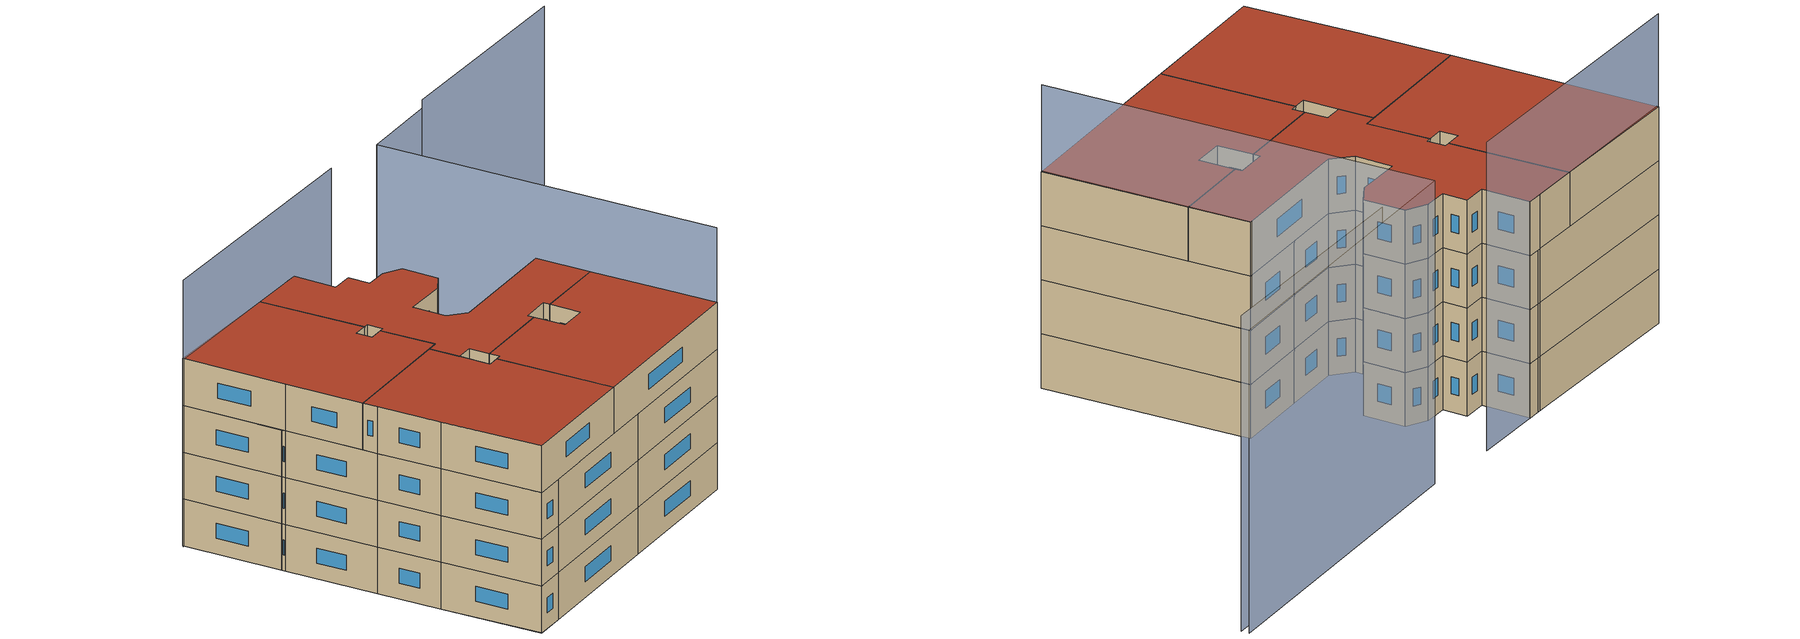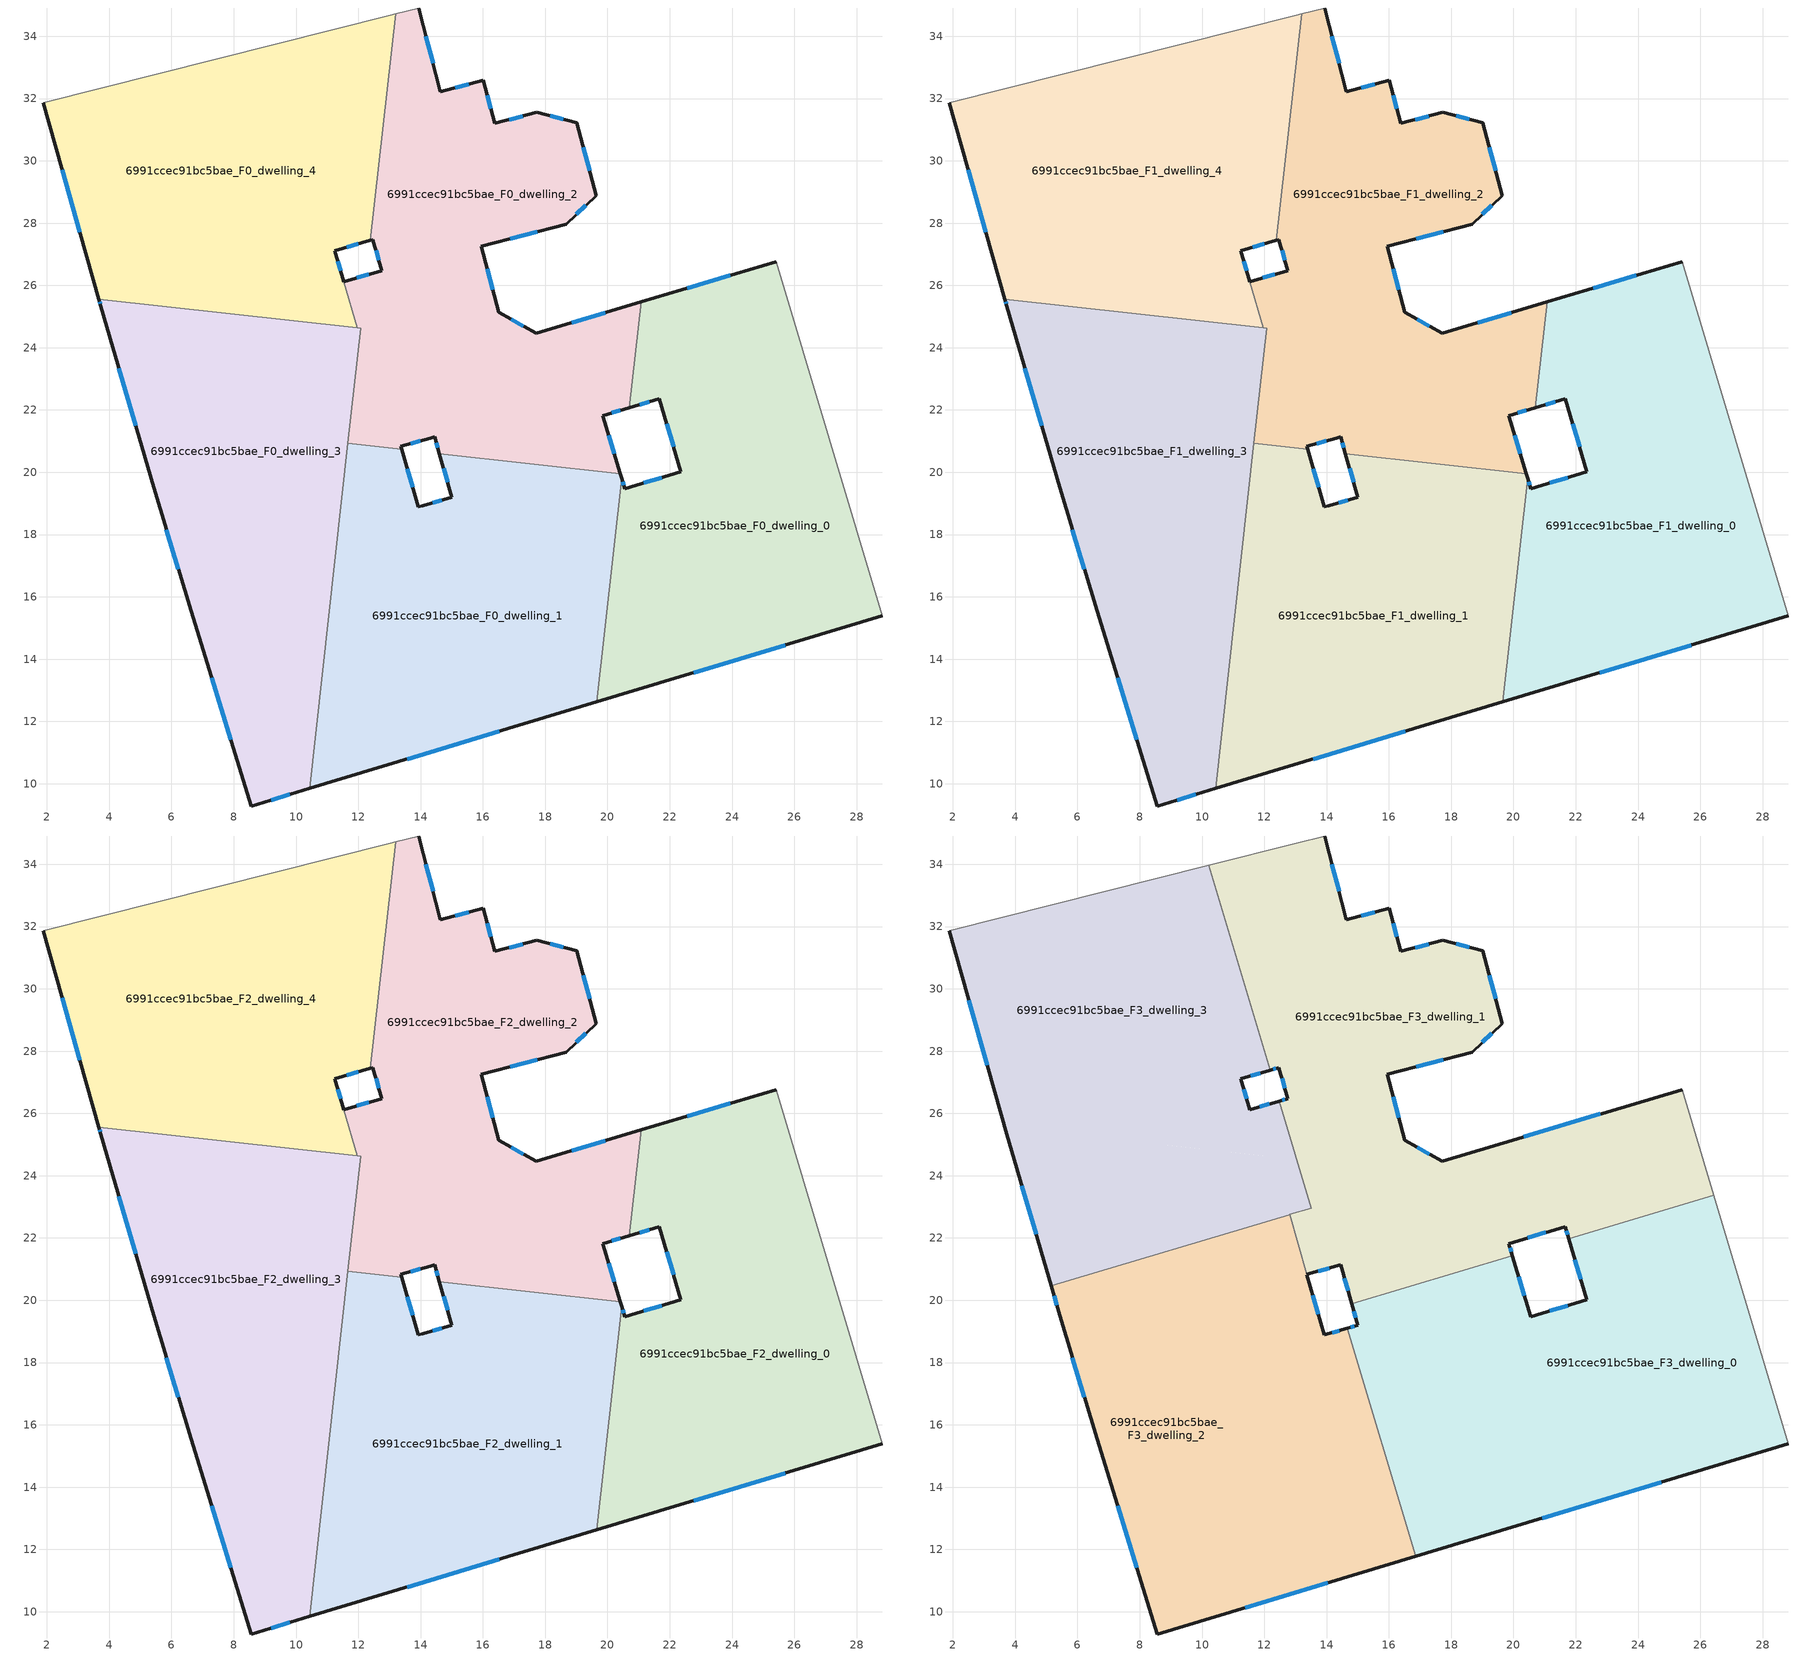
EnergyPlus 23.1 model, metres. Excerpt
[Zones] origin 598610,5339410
6991ccec91bc5bae_F0_dwelling_0
 floor ground (EU_floor_Construction): 25.41,26.77 28.82,15.39 19.66,12.63 20.45,19.8 20.55,19.47 22.36,20.01 21.66,22.36 20.7,22.08 21.08,25.47 z0
 wall outside (EU_wall_Construction): 20.7,22.08 21.66,22.36 22.36,20.01 20.55,19.47 20.45,19.8 / 25.41,26.77 21.08,25.47 / 19.66,12.63 28.82,15.39 z0:3
 wall adiabatic (EU_wall_Construction): 28.82,15.39 25.41,26.77 z0:3
 wall to 6991ccec91bc5bae_F0_dwelling_1 (EU_wall_Construction): 20.45,19.8 19.66,12.63 z0:3
 wall to 6991ccec91bc5bae_F0_dwelling_2 (EU_wall_Construction): 21.08,25.47 20.7,22.08 z0:3
 window (EU_Window_Construction): 20.52,19.58 20.49,19.69 / 21.74,19.83 21.17,19.66 / 21.9,21.56 22.12,20.81 / 21.03,22.17 21.33,22.26 / 23.94,26.33 22.55,25.91 / 22.77,13.57 25.7,14.45 z1.02:1.98
6991ccec91bc5bae_F0_dwelling_1
 floor ground (EU_floor_Construction): 20.4,19.96 20.45,19.8 19.65,12.63 10.44,9.85 11.67,20.93 13.39,20.74 13.92,18.89 14.07,18.93 15.01,19.2 14.6,20.6 z0
 wall outside (EU_wall_Construction): 10.44,9.85 19.66,12.63 / 14.6,20.6 15.01,19.2 14.07,18.93 13.92,18.89 13.39,20.74 / 20.45,19.8 20.41,19.96 z0:3
 wall to 6991ccec91bc5bae_F0_dwelling_2 (EU_wall_Construction): 13.39,20.74 11.67,20.93 / 20.4,19.96 14.6,20.6 z0:3
 wall to 6991ccec91bc5bae_F0_dwelling_3 (EU_wall_Construction): 11.67,20.93 10.44,9.85 z0:3
 window (EU_Window_Construction): 13.57,10.79 16.52,11.68 / 13.74,19.52 13.57,20.11 / 14.69,19.11 14.39,19.02 / 14.74,20.12 14.87,19.67 z1.02:1.98
6991ccec91bc5bae_F0_dwelling_2
 floor ground (EU_floor_Construction): 19.02,31.22 19.64,28.89 18.67,27.97 15.94,27.25 16.5,25.14 17.71,24.46 21.08,25.47 20.7,22.08 19.85,21.82 20.4,19.96 14.6,20.6 14.45,21.14 14.31,21.1 13.37,20.83 13.39,20.74 11.67,20.93 12.08,24.63 11.96,24.64 11.54,26.12 12.76,26.48 12.47,27.47 12.39,27.45 13.2,34.71 13.93,34.91 14.64,32.22 16.01,32.58 16.39,31.2 17.73,31.55 z0
 wall outside (EU_wall_Construction): 12.39,27.45 12.47,27.47 12.76,26.48 11.54,26.12 / 21.08,25.47 17.71,24.46 16.5,25.14 15.94,27.25 18.67,27.97 19.64,28.89 19.02,31.22 17.73,31.55 16.39,31.2 16.01,32.58 14.64,32.22 13.93,34.91 / 20.41,19.96 19.85,21.82 20.7,22.08 / 13.39,20.74 13.37,20.83 14.31,21.1 14.45,21.14 14.6,20.6 z0:3
 wall adiabatic (EU_wall_Construction): 13.93,34.91 13.2,34.71 z0:3
 wall to 6991ccec91bc5bae_F0_dwelling_4 (EU_wall_Construction): 13.2,34.71 12.39,27.45 / 11.54,26.12 11.96,24.64 z0:3
 wall to 6991ccec91bc5bae_F0_dwelling_3 (EU_wall_Construction): 11.96,24.64 12.08,24.63 11.67,20.93 z0:3
 window (EU_Window_Construction): 12.34,26.36 11.95,26.24 / 12.57,27.13 12.66,26.82 / 14.4,33.13 14.17,33.99 / 15.55,32.46 15.11,32.34 / 16.26,31.67 16.14,32.11 / 17.27,31.43 16.84,31.32 / 18.58,31.34 18.17,31.44 / 19.43,29.68 19.23,30.43 / 19,28.28 19.31,28.57 / 16.87,27.5 17.74,27.73 / 16.31,25.86 16.13,26.53 / 17.3,24.69 16.91,24.91 / 19.94,25.13 18.86,24.81 / 20.14,21.91 20.41,21.99 / 20.22,20.59 20.04,21.19 / 14.5,20.95 14.55,20.78 / 13.69,20.92 13.99,21 z1.02:1.98
6991ccec91bc5bae_F0_dwelling_3
 floor ground (EU_floor_Construction): 12.08,24.63 10.44,9.85 8.57,9.29 6.63,15.54 5.43,19.52 3.74,25.32 3.67,25.56 z0
 wall outside (EU_wall_Construction): 3.67,25.56 3.74,25.32 5.43,19.52 6.63,15.54 8.57,9.29 10.44,9.85 z0:3
 wall to 6991ccec91bc5bae_F0_dwelling_4 (EU_wall_Construction): 11.96,24.64 3.67,25.56 z0:3
 window (EU_Window_Construction): 9.2,9.48 9.8,9.66 / 7.29,13.41 7.91,11.41 / 5.84,18.16 6.22,16.89 / 4.31,23.35 4.86,21.49 / 3.69,25.48 3.71,25.4 z1.02:1.98
6991ccec91bc5bae_F0_dwelling_4
 floor ground (EU_floor_Construction): 13.2,34.71 12.39,27.45 11.25,27.12 11.72,25.49 11.96,24.64 3.67,25.56 1.89,31.86 13.03,34.67 z0
 wall outside (EU_wall_Construction): 1.89,31.86 3.67,25.56 / 11.54,26.12 11.25,27.12 12.39,27.45 z0:3
 wall adiabatic (EU_wall_Construction): 13.2,34.71 13.03,34.67 1.89,31.86 z0:3
 window (EU_Window_Construction): 2.49,29.71 3.06,27.7 / 11.64,27.23 12,27.34 / 11.44,26.46 11.35,26.78 z1.02:1.98
6991ccec91bc5bae_F1_dwelling_0
 floor to 6991ccec91bc5bae_F0_dwelling_0 (EU_floor_Construction): 25.41,26.77 28.82,15.39 19.65,12.63 20.45,19.8 20.55,19.47 22.36,20.01 21.66,22.36 20.7,22.08 21.08,25.47 z3
 wall outside (EU_wall_Construction): 20.7,22.08 21.66,22.36 22.36,20.01 20.55,19.47 20.45,19.8 / 25.41,26.77 21.08,25.47 / 19.66,12.63 28.82,15.39 z3:6
 wall adiabatic (EU_wall_Construction): 28.82,15.39 25.41,26.77 z3:6
 wall to 6991ccec91bc5bae_F1_dwelling_1 (EU_wall_Construction): 20.45,19.8 19.66,12.63 z3:6
 wall to 6991ccec91bc5bae_F1_dwelling_2 (EU_wall_Construction): 21.08,25.47 20.7,22.08 z3:6
 window (EU_Window_Construction): 20.52,19.58 20.49,19.69 / 21.74,19.83 21.17,19.66 / 21.9,21.56 22.12,20.81 / 21.03,22.17 21.33,22.26 / 23.94,26.33 22.55,25.91 / 22.77,13.57 25.7,14.45 z4.02:4.98
6991ccec91bc5bae_F1_dwelling_1
 floor to 6991ccec91bc5bae_F0_dwelling_1 (EU_floor_Construction): 20.4,19.96 20.45,19.8 19.65,12.63 10.44,9.85 11.67,20.93 13.39,20.74 13.92,18.89 14.07,18.93 15.01,19.2 14.6,20.6 z3
 wall outside (EU_wall_Construction): 10.44,9.85 19.66,12.63 / 14.6,20.6 15.01,19.2 14.07,18.93 13.92,18.89 13.39,20.74 / 20.45,19.8 20.41,19.96 z3:6
 wall to 6991ccec91bc5bae_F1_dwelling_2 (EU_wall_Construction): 13.39,20.74 11.67,20.93 / 20.4,19.96 14.6,20.6 z3:6
 wall to 6991ccec91bc5bae_F1_dwelling_3 (EU_wall_Construction): 11.67,20.93 10.44,9.85 z3:6
 window (EU_Window_Construction): 13.57,10.79 16.52,11.68 / 13.74,19.52 13.57,20.11 / 14.69,19.11 14.39,19.02 / 14.74,20.12 14.87,19.67 z4.02:4.98
6991ccec91bc5bae_F1_dwelling_2
 floor to 6991ccec91bc5bae_F0_dwelling_2 (EU_floor_Construction): 19.02,31.22 19.64,28.89 18.67,27.97 15.94,27.25 16.5,25.14 17.71,24.46 21.08,25.47 20.7,22.08 19.85,21.82 20.4,19.96 14.6,20.6 14.45,21.14 14.31,21.1 13.37,20.83 13.39,20.74 11.67,20.93 12.08,24.63 11.96,24.64 11.54,26.12 12.76,26.48 12.47,27.47 12.39,27.45 13.2,34.71 13.93,34.91 14.64,32.22 16.01,32.58 16.39,31.2 17.73,31.55 z3
 wall outside (EU_wall_Construction): 12.39,27.45 12.47,27.47 12.76,26.48 11.54,26.12 / 21.08,25.47 17.71,24.46 16.5,25.14 15.94,27.25 18.67,27.97 19.64,28.89 19.02,31.22 17.73,31.55 16.39,31.2 16.01,32.58 14.64,32.22 13.93,34.91 / 20.41,19.96 19.85,21.82 20.7,22.08 / 13.39,20.74 13.37,20.83 14.31,21.1 14.45,21.14 14.6,20.6 z3:6
 wall adiabatic (EU_wall_Construction): 13.93,34.91 13.2,34.71 z3:6
 wall to 6991ccec91bc5bae_F1_dwelling_4 (EU_wall_Construction): 13.2,34.71 12.39,27.45 / 11.54,26.12 11.96,24.64 z3:6
 wall to 6991ccec91bc5bae_F1_dwelling_3 (EU_wall_Construction): 11.96,24.64 12.08,24.63 11.67,20.93 z3:6
 window (EU_Window_Construction): 12.34,26.36 11.95,26.24 / 12.57,27.13 12.66,26.82 / 14.4,33.13 14.17,33.99 / 15.55,32.46 15.11,32.34 / 16.26,31.67 16.14,32.11 / 17.27,31.43 16.84,31.32 / 18.58,31.34 18.17,31.44 / 19.43,29.68 19.23,30.43 / 19,28.28 19.31,28.57 / 16.87,27.5 17.74,27.73 / 16.31,25.86 16.13,26.53 / 17.3,24.69 16.91,24.91 / 19.94,25.13 18.86,24.81 / 20.14,21.91 20.41,21.99 / 20.22,20.59 20.04,21.19 / 14.5,20.95 14.55,20.78 / 13.69,20.92 13.99,21 z4.02:4.98
6991ccec91bc5bae_F1_dwelling_3
 floor to 6991ccec91bc5bae_F0_dwelling_3 (EU_floor_Construction): 12.08,24.63 10.44,9.85 8.57,9.29 6.63,15.54 5.43,19.52 3.74,25.32 3.67,25.56 z3
 wall outside (EU_wall_Construction): 3.67,25.56 3.74,25.32 5.43,19.52 6.63,15.54 8.57,9.29 10.44,9.85 z3:6
 wall to 6991ccec91bc5bae_F1_dwelling_4 (EU_wall_Construction): 11.96,24.64 3.67,25.56 z3:6
 window (EU_Window_Construction): 9.2,9.48 9.8,9.66 / 7.29,13.41 7.91,11.41 / 5.84,18.16 6.22,16.89 / 4.31,23.35 4.86,21.49 / 3.69,25.48 3.71,25.4 z4.02:4.98
6991ccec91bc5bae_F1_dwelling_4
 floor to 6991ccec91bc5bae_F0_dwelling_4 (EU_floor_Construction): 13.2,34.71 12.39,27.45 11.25,27.12 11.96,24.64 3.67,25.56 1.89,31.86 13.03,34.67 z3
 wall outside (EU_wall_Construction): 1.89,31.86 3.67,25.56 / 11.54,26.12 11.25,27.12 12.39,27.45 z3:6
 wall adiabatic (EU_wall_Construction): 13.2,34.71 13.03,34.67 1.89,31.86 z3:6
 window (EU_Window_Construction): 2.49,29.71 3.06,27.7 / 11.64,27.23 12,27.34 / 11.44,26.46 11.35,26.78 z4.02:4.98
6991ccec91bc5bae_F2_dwelling_0
 floor to 6991ccec91bc5bae_F1_dwelling_0 (EU_floor_Construction): 25.41,26.77 28.82,15.39 19.65,12.63 20.45,19.8 20.55,19.47 22.36,20.01 21.66,22.36 20.7,22.08 21.08,25.47 z6
 wall outside (EU_wall_Construction): 20.7,22.08 21.66,22.36 22.36,20.01 20.55,19.47 20.45,19.8 / 25.41,26.77 21.08,25.47 / 19.66,12.63 28.82,15.39 z6:9
 wall adiabatic (EU_wall_Construction): 28.82,15.39 25.41,26.77 z6:9
 wall to 6991ccec91bc5bae_F2_dwelling_1 (EU_wall_Construction): 20.45,19.8 19.66,12.63 z6:9
 wall to 6991ccec91bc5bae_F2_dwelling_2 (EU_wall_Construction): 21.08,25.47 20.7,22.08 z6:9
 window (EU_Window_Construction): 20.52,19.58 20.49,19.69 / 21.74,19.83 21.17,19.66 / 21.9,21.56 22.12,20.81 / 21.03,22.17 21.33,22.26 / 23.94,26.33 22.55,25.91 / 22.77,13.57 25.7,14.45 z7.02:7.98
6991ccec91bc5bae_F2_dwelling_1
 floor to 6991ccec91bc5bae_F1_dwelling_1 (EU_floor_Construction): 20.4,19.96 20.45,19.8 19.65,12.63 10.44,9.85 11.67,20.93 13.39,20.74 13.92,18.89 14.07,18.93 15.01,19.2 14.6,20.6 z6
 wall outside (EU_wall_Construction): 10.44,9.85 19.66,12.63 / 14.6,20.6 15.01,19.2 14.07,18.93 13.92,18.89 13.39,20.74 / 20.45,19.8 20.41,19.96 z6:9
 wall to 6991ccec91bc5bae_F2_dwelling_2 (EU_wall_Construction): 13.39,20.74 11.67,20.93 / 20.4,19.96 14.6,20.6 z6:9
 wall to 6991ccec91bc5bae_F2_dwelling_3 (EU_wall_Construction): 11.67,20.93 10.44,9.85 z6:9
 window (EU_Window_Construction): 13.57,10.79 16.52,11.68 / 13.74,19.52 13.57,20.11 / 14.69,19.11 14.39,19.02 / 14.74,20.12 14.87,19.67 z7.02:7.98
6991ccec91bc5bae_F2_dwelling_2
 floor to 6991ccec91bc5bae_F1_dwelling_2 (EU_floor_Construction): 19.02,31.22 19.64,28.89 18.67,27.97 15.94,27.25 16.5,25.14 17.71,24.46 21.08,25.47 20.7,22.08 19.85,21.82 20.4,19.96 14.6,20.6 14.45,21.14 14.31,21.1 13.37,20.83 13.39,20.74 11.67,20.93 12.08,24.63 11.96,24.64 11.54,26.12 12.76,26.48 12.47,27.47 12.39,27.45 13.2,34.71 13.93,34.91 14.64,32.22 16.01,32.58 16.39,31.2 17.73,31.55 z6
 wall outside (EU_wall_Construction): 12.39,27.45 12.47,27.47 12.76,26.48 11.54,26.12 / 21.08,25.47 17.71,24.46 16.5,25.14 15.94,27.25 18.67,27.97 19.64,28.89 19.02,31.22 17.73,31.55 16.39,31.2 16.01,32.58 14.64,32.22 13.93,34.91 / 20.41,19.96 19.85,21.82 20.7,22.08 / 13.39,20.74 13.37,20.83 14.31,21.1 14.45,21.14 14.6,20.6 z6:9
 wall adiabatic (EU_wall_Construction): 13.93,34.91 13.2,34.71 z6:9
 wall to 6991ccec91bc5bae_F2_dwelling_4 (EU_wall_Construction): 13.2,34.71 12.39,27.45 / 11.54,26.12 11.96,24.64 z6:9
 wall to 6991ccec91bc5bae_F2_dwelling_3 (EU_wall_Construction): 11.96,24.64 12.08,24.63 11.67,20.93 z6:9
 window (EU_Window_Construction): 12.34,26.36 11.95,26.24 / 12.57,27.13 12.66,26.82 / 14.4,33.13 14.17,33.99 / 15.55,32.46 15.11,32.34 / 16.26,31.67 16.14,32.11 / 17.27,31.43 16.84,31.32 / 18.58,31.34 18.17,31.44 / 19.43,29.68 19.23,30.43 / 19,28.28 19.31,28.57 / 16.87,27.5 17.74,27.73 / 16.31,25.86 16.13,26.53 / 17.3,24.69 16.91,24.91 / 19.94,25.13 18.86,24.81 / 20.14,21.91 20.41,21.99 / 20.22,20.59 20.04,21.19 / 14.5,20.95 14.55,20.78 / 13.69,20.92 13.99,21 z7.02:7.98
6991ccec91bc5bae_F2_dwelling_3
 floor to 6991ccec91bc5bae_F1_dwelling_3 (EU_floor_Construction): 12.08,24.63 10.44,9.85 8.57,9.29 6.63,15.54 5.43,19.52 3.74,25.32 3.67,25.56 z6
 wall outside (EU_wall_Construction): 3.67,25.56 3.74,25.32 5.43,19.52 6.63,15.54 8.57,9.29 10.44,9.85 z6:9
 wall to 6991ccec91bc5bae_F2_dwelling_4 (EU_wall_Construction): 11.96,24.64 3.67,25.56 z6:9
 window (EU_Window_Construction): 9.2,9.48 9.8,9.66 / 7.29,13.41 7.91,11.41 / 5.84,18.16 6.22,16.89 / 4.31,23.35 4.86,21.49 / 3.69,25.48 3.71,25.4 z7.02:7.98
6991ccec91bc5bae_F2_dwelling_4
 floor to 6991ccec91bc5bae_F1_dwelling_4 (EU_floor_Construction): 13.2,34.71 12.39,27.45 11.25,27.12 11.96,24.64 3.67,25.56 1.89,31.86 13.03,34.67 z6
 wall outside (EU_wall_Construction): 1.89,31.86 3.67,25.56 / 11.54,26.12 11.25,27.12 12.39,27.45 z6:9
 wall adiabatic (EU_wall_Construction): 13.2,34.71 13.03,34.67 1.89,31.86 z6:9
 window (EU_Window_Construction): 2.49,29.71 3.06,27.7 / 11.64,27.23 12,27.34 / 11.44,26.46 11.35,26.78 z7.02:7.98
6991ccec91bc5bae_F3_dwelling_0
 floor to 6991ccec91bc5bae_F2_dwelling_0 (EU_floor_Construction): 26.43,23.37 28.82,15.39 19.66,12.63 20.45,19.8 20.55,19.47 22.36,20.01 21.78,21.97 z9
 floor to 6991ccec91bc5bae_F2_dwelling_1 (EU_floor_Construction): 20.4,19.96 20.45,19.8 19.66,12.63 16.86,11.78 14.67,19.1 15.01,19.2 14.81,19.89 16.5,20.39 z9
 floor to 6991ccec91bc5bae_F2_dwelling_2 (EU_floor_Construction): 19.97,21.43 20.4,19.96 16.5,20.39 z9
 wall outside (EU_wall_Construction): 14.81,19.89 15.01,19.2 14.67,19.1 / 21.78,21.97 22.36,20.01 20.55,19.47 19.97,21.43 / 16.86,11.78 28.82,15.39 z9:12
 wall adiabatic (EU_wall_Construction): 28.82,15.39 26.43,23.37 z9:12
 wall to 6991ccec91bc5bae_F3_dwelling_1 (EU_wall_Construction): 19.97,21.43 14.81,19.89 / 26.43,23.37 21.78,21.97 z9:12
 wall to 6991ccec91bc5bae_F3_dwelling_2 (EU_wall_Construction): 14.67,19.1 16.86,11.78 z9:12
 window (EU_Window_Construction): 14.89,19.16 14.78,19.13 / 14.88,19.65 14.94,19.43 / 20.35,20.14 20.16,20.76 / 21.74,19.83 21.17,19.66 / 21.97,21.31 22.16,20.68 / 20.93,13.01 24.75,14.16 z10.02:10.98
 roof outside (EU_roof_Construction): 28.82,15.39 26.43,23.37 21.78,21.97 22.36,20.01 20.55,19.47 19.97,21.43 14.81,19.89 15.01,19.2 14.67,19.1 16.86,11.78 z12
6991ccec91bc5bae_F3_dwelling_1
 floor to 6991ccec91bc5bae_F2_dwelling_0 (EU_floor_Construction): 25.41,26.77 26.43,23.37 21.78,21.97 21.66,22.36 20.7,22.08 21.08,25.47 z9
 floor to 6991ccec91bc5bae_F2_dwelling_2 (EU_floor_Construction): 19.02,31.22 19.64,28.89 18.67,27.97 15.94,27.25 16.5,25.14 17.71,24.46 21.08,25.47 20.7,22.08 19.85,21.82 19.97,21.43 16.5,20.39 14.6,20.6 14.45,21.14 14.31,21.1 13.37,20.83 12.82,22.75 13.51,22.96 12.48,26.4 12.76,26.48 12.47,27.47 12.39,27.45 13.2,34.71 13.93,34.91 14.64,32.22 16.01,32.58 16.39,31.2 17.73,31.55 z9
 floor to 6991ccec91bc5bae_F2_dwelling_4 (EU_floor_Construction): 13.2,34.71 12.39,27.45 12.18,27.39 10.22,33.96 13.03,34.67 z9
 floor to 6991ccec91bc5bae_F2_dwelling_1 (EU_floor_Construction): 16.5,20.39 14.81,19.89 14.6,20.6 z9
 wall outside (EU_wall_Construction): 12.18,27.39 12.47,27.47 12.76,26.48 12.48,26.4 / 25.41,26.77 17.71,24.46 16.5,25.14 15.94,27.25 18.67,27.97 19.64,28.89 19.02,31.22 17.73,31.55 16.39,31.2 16.01,32.58 14.64,32.22 13.93,34.91 / 19.97,21.43 19.85,21.82 21.66,22.36 21.78,21.97 / 13.37,20.83 14.45,21.14 14.81,19.89 z9:12
 wall adiabatic (EU_wall_Construction): 13.93,34.91 13.03,34.67 10.22,33.96 / 26.43,23.37 25.41,26.77 z9:12
 wall to 6991ccec91bc5bae_F3_dwelling_3 (EU_wall_Construction): 12.48,26.4 13.51,22.96 12.82,22.75 / 10.22,33.96 12.18,27.39 z9:12
 wall to 6991ccec91bc5bae_F3_dwelling_2 (EU_wall_Construction): 12.82,22.75 13.37,20.83 z9:12
 window (EU_Window_Construction): 12.66,26.45 12.58,26.42 / 12.57,27.13 12.66,26.82 / 12.28,27.42 12.37,27.44 / 14.4,33.13 14.17,33.99 / 15.55,32.46 15.11,32.34 / 16.26,31.67 16.14,32.11 / 17.27,31.43 16.84,31.32 / 18.58,31.34 18.17,31.44 / 19.43,29.68 19.23,30.43 / 19,28.28 19.31,28.57 / 16.87,27.5 17.74,27.73 / 16.31,25.86 16.13,26.53 / 17.3,24.69 16.91,24.91 / 22.79,25.98 20.33,25.25 / 21.7,22.23 21.74,22.1 / 20.47,22.01 21.04,22.18 / 19.93,21.56 19.89,21.69 / 14.57,20.71 14.69,20.31 / 13.74,20.93 14.08,21.03 z10.02:10.98
 roof outside (EU_roof_Construction): 26.43,23.37 25.41,26.77 17.71,24.46 16.5,25.14 15.94,27.25 18.67,27.97 19.64,28.89 19.02,31.22 17.73,31.55 16.39,31.2 16.01,32.58 14.64,32.22 13.93,34.91 13.03,34.67 10.22,33.96 12.18,27.39 12.47,27.47 12.76,26.48 12.48,26.4 13.51,22.96 12.82,22.75 13.37,20.83 14.45,21.14 14.81,19.89 19.97,21.43 19.85,21.82 21.66,22.36 21.78,21.97 z12
6991ccec91bc5bae_F3_dwelling_2
 floor to 6991ccec91bc5bae_F2_dwelling_1 (EU_floor_Construction): 14.67,19.1 16.86,11.78 10.44,9.85 11.67,20.93 13.39,20.74 13.92,18.89 z9
 floor to 6991ccec91bc5bae_F2_dwelling_2 (EU_floor_Construction): 12.82,22.75 13.39,20.74 11.67,20.93 11.84,22.46 z9
 floor to 6991ccec91bc5bae_F2_dwelling_3 (EU_floor_Construction): 11.84,22.46 10.44,9.85 8.57,9.29 6.63,15.54 5.43,19.52 5.16,20.46 z9
 wall outside (EU_wall_Construction): 14.67,19.1 13.92,18.89 13.37,20.82 / 5.16,20.46 5.43,19.52 6.63,15.54 8.57,9.29 16.86,11.78 z9:12
 wall to 6991ccec91bc5bae_F3_dwelling_3 (EU_wall_Construction): 12.81,22.75 5.16,20.46 z9:12
 window (EU_Window_Construction): 13.73,19.55 13.56,20.16 / 14.41,19.03 14.17,18.96 / 11.39,10.14 14.04,10.93 / 7.29,13.41 7.91,11.41 / 5.84,18.16 6.22,16.89 / 5.25,20.14 5.34,19.84 z10.02:10.98
 roof outside (EU_roof_Construction): 16.86,11.78 14.67,19.1 13.92,18.89 12.82,22.75 5.16,20.46 5.43,19.52 6.63,15.54 8.57,9.29 z12
6991ccec91bc5bae_F3_dwelling_3
 floor to 6991ccec91bc5bae_F2_dwelling_2 (EU_floor_Construction): 12.48,26.4 13.51,22.96 11.84,22.46 12.08,24.63 11.96,24.64 11.54,26.12 z9
 floor to 6991ccec91bc5bae_F2_dwelling_3 (EU_floor_Construction): 12.08,24.63 11.84,22.46 5.16,20.46 3.74,25.32 3.67,25.56 z9
 floor to 6991ccec91bc5bae_F2_dwelling_4 (EU_floor_Construction): 10.22,33.96 12.18,27.39 11.25,27.12 11.96,24.64 3.67,25.56 1.89,31.86 z9
 wall outside (EU_wall_Construction): 12.48,26.4 11.54,26.12 11.25,27.12 12.18,27.39 / 1.89,31.86 3.74,25.32 5.16,20.46 z9:12
 wall adiabatic (EU_wall_Construction): 10.22,33.96 1.89,31.86 z9:12
 window (EU_Window_Construction): 11.57,27.21 11.87,27.3 / 11.44,26.46 11.35,26.78 / 12.16,26.3 11.86,26.22 / 4.22,23.67 4.67,22.12 / 2.52,29.63 3.11,27.55 z10.02:10.98
 roof outside (EU_roof_Construction): 13.51,22.96 12.48,26.4 11.54,26.12 11.25,27.12 12.18,27.39 10.22,33.96 1.89,31.86 3.74,25.32 5.16,20.46 z12
shading: 28.77,15.37 22.47,36.78 / 22.47,36.78 40.83,42.19 z0:16.8; 18.03,35.99 1.8,31.71 z0:17.1; 40.96,41.75 27.43,38.06 z0:17.5
[Building]
EU S2 Campaign: North Axis=0; Terrain=City; Solar Distribution=FullExterior
[Site:Location]
Vienna: Latitude=48; Longitude=16.5; Time Zone=1; Elevation=183
[SizingPeriod:WeatherFileDays]
AnnualSizingPeriod: Begin Month=1; Begin Day of Month=1; End Month=12; End Day of Month=31; Day of Week for Start Day=Monday; Use Weather File Daylight Saving Period=No; Use Weather File Rain and Snow Indicators=No
[MATERIAL]
EU_InternalMass_Material: Roughness=MediumRough; Thickness=0.1; Conductivity=1; Density=1800; Specific Heat=900; Thermal Absorptance=0.9; Solar Absorptance=0.7; Visible Absorptance=0.7
[MATERIAL:NOMASS] Roughness=MediumRough; Thermal Absorptance=0.9; Solar Absorptance=0.7; Visible Absorptance=0.7
Name | Thermal Resistance
EU_wall_NoMass | 0.942466
EU_roof_NoMass | 0.551687
EU_floor_NoMass | 0.66527
[WINDOWMATERIAL:SIMPLEGLAZINGSYSTEM]
EU_Window_SimpleGlazing: UFactor=2.03367; Solar Heat Gain Coefficient=0.65; Visible Transmittance=0.65
[CONSTRUCTION]
EU_wall_Construction: EU_wall_NoMass
EU_roof_Construction: EU_roof_NoMass
EU_floor_Construction: EU_floor_NoMass
EU_Window_Construction: EU_Window_SimpleGlazing
EU_InternalMass_Construction: EU_InternalMass_Material
[ZONE] Type=1; Multiplier=1; Ceiling Height=autocalculate; Floor Area=autocalculate; Part of Total Floor Area=Yes
Name | Volume
6991ccec91bc5bae_F0_dwelling_0; 6991ccec91bc5bae_F1_dwelling_0; 6991ccec91bc5bae_F2_dwelling_0 | 240.179
6991ccec91bc5bae_F3_dwelling_0 | 300.229
6991ccec91bc5bae_F0_dwelling_1; 6991ccec91bc5bae_F1_dwelling_1; 6991ccec91bc5bae_F2_dwelling_1 | 240.206
6991ccec91bc5bae_F3_dwelling_1 | 304.635
6991ccec91bc5bae_F0_dwelling_2; 6991ccec91bc5bae_F1_dwelling_2; 6991ccec91bc5bae_F2_dwelling_2 | 242.254
6991ccec91bc5bae_F3_dwelling_2 | 295.808
6991ccec91bc5bae_F0_dwelling_3; 6991ccec91bc5bae_F1_dwelling_3; 6991ccec91bc5bae_F2_dwelling_3 | 240.174
6991ccec91bc5bae_F3_dwelling_3 | 300.223
6991ccec91bc5bae_F0_dwelling_4; 6991ccec91bc5bae_F1_dwelling_4; 6991ccec91bc5bae_F2_dwelling_4 | 238.115
[INTERNALMASS] Construction=EU_InternalMass_Construction
Name | Zone or ZoneList | Surface Area
6991ccec91bc5bae_F0_dwelling_0_EU_InternalMass | 6991ccec91bc5bae_F0_dwelling_0 | 80.0597
6991ccec91bc5bae_F0_dwelling_1_EU_InternalMass | 6991ccec91bc5bae_F0_dwelling_1 | 80.0702
6991ccec91bc5bae_F0_dwelling_2_EU_InternalMass | 6991ccec91bc5bae_F0_dwelling_2 | 80.7526
6991ccec91bc5bae_F0_dwelling_3_EU_InternalMass | 6991ccec91bc5bae_F0_dwelling_3 | 80.0576
6991ccec91bc5bae_F0_dwelling_4_EU_InternalMass | 6991ccec91bc5bae_F0_dwelling_4 | 79.3728
6991ccec91bc5bae_F1_dwelling_0_EU_InternalMass | 6991ccec91bc5bae_F1_dwelling_0 | 80.0597
6991ccec91bc5bae_F1_dwelling_1_EU_InternalMass | 6991ccec91bc5bae_F1_dwelling_1 | 80.0702
6991ccec91bc5bae_F1_dwelling_2_EU_InternalMass | 6991ccec91bc5bae_F1_dwelling_2 | 80.7526
6991ccec91bc5bae_F1_dwelling_3_EU_InternalMass | 6991ccec91bc5bae_F1_dwelling_3 | 80.0576
6991ccec91bc5bae_F1_dwelling_4_EU_InternalMass | 6991ccec91bc5bae_F1_dwelling_4 | 79.3728
6991ccec91bc5bae_F2_dwelling_0_EU_InternalMass | 6991ccec91bc5bae_F2_dwelling_0 | 80.0597
6991ccec91bc5bae_F2_dwelling_1_EU_InternalMass | 6991ccec91bc5bae_F2_dwelling_1 | 80.0702
6991ccec91bc5bae_F2_dwelling_2_EU_InternalMass | 6991ccec91bc5bae_F2_dwelling_2 | 80.7526
6991ccec91bc5bae_F2_dwelling_3_EU_InternalMass | 6991ccec91bc5bae_F2_dwelling_3 | 80.0576
6991ccec91bc5bae_F2_dwelling_4_EU_InternalMass | 6991ccec91bc5bae_F2_dwelling_4 | 79.3728
6991ccec91bc5bae_F3_dwelling_0_EU_InternalMass | 6991ccec91bc5bae_F3_dwelling_0 | 100.078
6991ccec91bc5bae_F3_dwelling_1_EU_InternalMass | 6991ccec91bc5bae_F3_dwelling_1 | 101.547
6991ccec91bc5bae_F3_dwelling_2_EU_InternalMass | 6991ccec91bc5bae_F3_dwelling_2 | 98.6037
6991ccec91bc5bae_F3_dwelling_3_EU_InternalMass | 6991ccec91bc5bae_F3_dwelling_3 | 100.078
[OTHEREQUIPMENT] Fuel Type=Electricity; Design Level Calculation Method=Watts/Area; Power per Zone Floor Area=1; Fraction Latent=0; Fraction Radiant=0; Fraction Lost=0; Carbon Dioxide Generation Rate=0; EndUse Subcategory=EU_Step8_InternalGains
Name | Zone or ZoneList or Space or SpaceList | Schedule
EU_Step8_InternalGain_6991ccec91bc5bae_F0_dwelling_0_f000 | 6991ccec91bc5bae_F0_dwelling_0 | EU_Step8_GainSchedule_6991ccec91bc5bae_F0_dwelling_0_f000
EU_Step8_InternalGain_6991ccec91bc5bae_F0_dwelling_1_f000 | 6991ccec91bc5bae_F0_dwelling_1 | EU_Step8_GainSchedule_6991ccec91bc5bae_F0_dwelling_1_f000
EU_Step8_InternalGain_6991ccec91bc5bae_F0_dwelling_2_f000 | 6991ccec91bc5bae_F0_dwelling_2 | EU_Step8_GainSchedule_6991ccec91bc5bae_F0_dwelling_2_f000
EU_Step8_InternalGain_6991ccec91bc5bae_F0_dwelling_3_f000 | 6991ccec91bc5bae_F0_dwelling_3 | EU_Step8_GainSchedule_6991ccec91bc5bae_F0_dwelling_3_f000
EU_Step8_InternalGain_6991ccec91bc5bae_F0_dwelling_4_f000 | 6991ccec91bc5bae_F0_dwelling_4 | EU_Step8_GainSchedule_6991ccec91bc5bae_F0_dwelling_4_f000
EU_Step8_InternalGain_6991ccec91bc5bae_F1_dwelling_0_f000 | 6991ccec91bc5bae_F1_dwelling_0 | EU_Step8_GainSchedule_6991ccec91bc5bae_F1_dwelling_0_f000
EU_Step8_InternalGain_6991ccec91bc5bae_F1_dwelling_1_f000 | 6991ccec91bc5bae_F1_dwelling_1 | EU_Step8_GainSchedule_6991ccec91bc5bae_F1_dwelling_1_f000
EU_Step8_InternalGain_6991ccec91bc5bae_F1_dwelling_2_f000 | 6991ccec91bc5bae_F1_dwelling_2 | EU_Step8_GainSchedule_6991ccec91bc5bae_F1_dwelling_2_f000
EU_Step8_InternalGain_6991ccec91bc5bae_F1_dwelling_3_f000 | 6991ccec91bc5bae_F1_dwelling_3 | EU_Step8_GainSchedule_6991ccec91bc5bae_F1_dwelling_3_f000
EU_Step8_InternalGain_6991ccec91bc5bae_F1_dwelling_4_f000 | 6991ccec91bc5bae_F1_dwelling_4 | EU_Step8_GainSchedule_6991ccec91bc5bae_F1_dwelling_4_f000
EU_Step8_InternalGain_6991ccec91bc5bae_F2_dwelling_0_f000 | 6991ccec91bc5bae_F2_dwelling_0 | EU_Step8_GainSchedule_6991ccec91bc5bae_F2_dwelling_0_f000
EU_Step8_InternalGain_6991ccec91bc5bae_F2_dwelling_1_f000 | 6991ccec91bc5bae_F2_dwelling_1 | EU_Step8_GainSchedule_6991ccec91bc5bae_F2_dwelling_1_f000
EU_Step8_InternalGain_6991ccec91bc5bae_F2_dwelling_2_f000 | 6991ccec91bc5bae_F2_dwelling_2 | EU_Step8_GainSchedule_6991ccec91bc5bae_F2_dwelling_2_f000
EU_Step8_InternalGain_6991ccec91bc5bae_F2_dwelling_3_f000 | 6991ccec91bc5bae_F2_dwelling_3 | EU_Step8_GainSchedule_6991ccec91bc5bae_F2_dwelling_3_f000
EU_Step8_InternalGain_6991ccec91bc5bae_F2_dwelling_4_f000 | 6991ccec91bc5bae_F2_dwelling_4 | EU_Step8_GainSchedule_6991ccec91bc5bae_F2_dwelling_4_f000
EU_Step8_InternalGain_6991ccec91bc5bae_F3_dwelling_0_f000 | 6991ccec91bc5bae_F3_dwelling_0 | EU_Step8_GainSchedule_6991ccec91bc5bae_F3_dwelling_0_f000
EU_Step8_InternalGain_6991ccec91bc5bae_F3_dwelling_1_f000 | 6991ccec91bc5bae_F3_dwelling_1 | EU_Step8_GainSchedule_6991ccec91bc5bae_F3_dwelling_1_f000
EU_Step8_InternalGain_6991ccec91bc5bae_F3_dwelling_2_f000 | 6991ccec91bc5bae_F3_dwelling_2 | EU_Step8_GainSchedule_6991ccec91bc5bae_F3_dwelling_2_f000
EU_Step8_InternalGain_6991ccec91bc5bae_F3_dwelling_3_f000 | 6991ccec91bc5bae_F3_dwelling_3 | EU_Step8_GainSchedule_6991ccec91bc5bae_F3_dwelling_3_f000
[ZONEVENTILATION:DESIGNFLOWRATE] Schedule=EU_AlwaysOn; Design Flow Rate Calculation Method=AirChanges/Hour; Air Changes per Hour=0.530523; Ventilation Type=Natural; Fan Pressure Rise=0; Fan Total Efficiency=1; Constant Term Coefficient=1; Temperature Term Coefficient=0; Velocity Term Coefficient=0; Velocity Squared Term Coefficient=0; Minimum Indoor Temperature=-100; Maximum Indoor Temperature=100; Delta Temperature=-100; Minimum Outdoor Temperature=-100; Maximum Outdoor Temperature=100; Maximum Wind Speed=40
Name | Zone or ZoneList or Space or SpaceList
EU_ConstantAir_6991ccec91bc5bae_F0_dwelling_0 | 6991ccec91bc5bae_F0_dwelling_0
EU_ConstantAir_6991ccec91bc5bae_F0_dwelling_1 | 6991ccec91bc5bae_F0_dwelling_1
EU_ConstantAir_6991ccec91bc5bae_F0_dwelling_2 | 6991ccec91bc5bae_F0_dwelling_2
EU_ConstantAir_6991ccec91bc5bae_F0_dwelling_3 | 6991ccec91bc5bae_F0_dwelling_3
EU_ConstantAir_6991ccec91bc5bae_F0_dwelling_4 | 6991ccec91bc5bae_F0_dwelling_4
EU_ConstantAir_6991ccec91bc5bae_F1_dwelling_0 | 6991ccec91bc5bae_F1_dwelling_0
EU_ConstantAir_6991ccec91bc5bae_F1_dwelling_1 | 6991ccec91bc5bae_F1_dwelling_1
EU_ConstantAir_6991ccec91bc5bae_F1_dwelling_2 | 6991ccec91bc5bae_F1_dwelling_2
EU_ConstantAir_6991ccec91bc5bae_F1_dwelling_3 | 6991ccec91bc5bae_F1_dwelling_3
EU_ConstantAir_6991ccec91bc5bae_F1_dwelling_4 | 6991ccec91bc5bae_F1_dwelling_4
EU_ConstantAir_6991ccec91bc5bae_F2_dwelling_0 | 6991ccec91bc5bae_F2_dwelling_0
EU_ConstantAir_6991ccec91bc5bae_F2_dwelling_1 | 6991ccec91bc5bae_F2_dwelling_1
EU_ConstantAir_6991ccec91bc5bae_F2_dwelling_2 | 6991ccec91bc5bae_F2_dwelling_2
EU_ConstantAir_6991ccec91bc5bae_F2_dwelling_3 | 6991ccec91bc5bae_F2_dwelling_3
EU_ConstantAir_6991ccec91bc5bae_F2_dwelling_4 | 6991ccec91bc5bae_F2_dwelling_4
EU_ConstantAir_6991ccec91bc5bae_F3_dwelling_0 | 6991ccec91bc5bae_F3_dwelling_0
EU_ConstantAir_6991ccec91bc5bae_F3_dwelling_1 | 6991ccec91bc5bae_F3_dwelling_1
EU_ConstantAir_6991ccec91bc5bae_F3_dwelling_2 | 6991ccec91bc5bae_F3_dwelling_2
EU_ConstantAir_6991ccec91bc5bae_F3_dwelling_3 | 6991ccec91bc5bae_F3_dwelling_3
[HVACTEMPLATE:THERMOSTAT] Constant Heating Setpoint=20; Constant Cooling Setpoint=50
EU_HeatOnly_6991ccec91bc5bae_F0_dwelling_0; EU_HeatOnly_6991ccec91bc5bae_F0_dwelling_1; EU_HeatOnly_6991ccec91bc5bae_F0_dwelling_2; EU_HeatOnly_6991ccec91bc5bae_F0_dwelling_3; EU_HeatOnly_6991ccec91bc5bae_F0_dwelling_4; EU_HeatOnly_6991ccec91bc5bae_F1_dwelling_0; EU_HeatOnly_6991ccec91bc5bae_F1_dwelling_1; EU_HeatOnly_6991ccec91bc5bae_F1_dwelling_2; EU_HeatOnly_6991ccec91bc5bae_F1_dwelling_3; EU_HeatOnly_6991ccec91bc5bae_F1_dwelling_4; EU_HeatOnly_6991ccec91bc5bae_F2_dwelling_0; EU_HeatOnly_6991ccec91bc5bae_F2_dwelling_1; EU_HeatOnly_6991ccec91bc5bae_F2_dwelling_2; EU_HeatOnly_6991ccec91bc5bae_F2_dwelling_3; EU_HeatOnly_6991ccec91bc5bae_F2_dwelling_4; EU_HeatOnly_6991ccec91bc5bae_F3_dwelling_0; EU_HeatOnly_6991ccec91bc5bae_F3_dwelling_1; EU_HeatOnly_6991ccec91bc5bae_F3_dwelling_2; EU_HeatOnly_6991ccec91bc5bae_F3_dwelling_3
[HVACTEMPLATE:ZONE:IDEALLOADSAIRSYSTEM] System Availability Schedule=EU_AlwaysOn; Maximum Heating Supply Air Temperature=50; Minimum Cooling Supply Air Temperature=13; Maximum Heating Supply Air Humidity Ratio=0.0156; Minimum Cooling Supply Air Humidity Ratio=0.0077; Heating Limit=NoLimit; Cooling Limit=NoLimit; Heating Availability Schedule=EU_AlwaysOn; Cooling Availability Schedule=EU_CoolingOff; Dehumidification Control Type=ConstantSensibleHeatRatio; Cooling Sensible Heat Ratio=0.7; Dehumidification Setpoint=60; Humidification Control Type=None; Humidification Setpoint=30; Outdoor Air Method=None; Outdoor Air Flow Rate per Person=0.00944; Outdoor Air Flow Rate per Zone Floor Area=0; Outdoor Air Flow Rate per Zone=0; Demand Controlled Ventilation Type=None; Outdoor Air Economizer Type=NoEconomizer; Heat Recovery Type=None; Sensible Heat Recovery Effectiveness=0.7; Latent Heat Recovery Effectiveness=0.65
Name | Template Thermostat
6991ccec91bc5bae_F0_dwelling_0 | EU_HeatOnly_6991ccec91bc5bae_F0_dwelling_0
6991ccec91bc5bae_F0_dwelling_1 | EU_HeatOnly_6991ccec91bc5bae_F0_dwelling_1
6991ccec91bc5bae_F0_dwelling_2 | EU_HeatOnly_6991ccec91bc5bae_F0_dwelling_2
6991ccec91bc5bae_F0_dwelling_3 | EU_HeatOnly_6991ccec91bc5bae_F0_dwelling_3
6991ccec91bc5bae_F0_dwelling_4 | EU_HeatOnly_6991ccec91bc5bae_F0_dwelling_4
6991ccec91bc5bae_F1_dwelling_0 | EU_HeatOnly_6991ccec91bc5bae_F1_dwelling_0
6991ccec91bc5bae_F1_dwelling_1 | EU_HeatOnly_6991ccec91bc5bae_F1_dwelling_1
6991ccec91bc5bae_F1_dwelling_2 | EU_HeatOnly_6991ccec91bc5bae_F1_dwelling_2
6991ccec91bc5bae_F1_dwelling_3 | EU_HeatOnly_6991ccec91bc5bae_F1_dwelling_3
6991ccec91bc5bae_F1_dwelling_4 | EU_HeatOnly_6991ccec91bc5bae_F1_dwelling_4
6991ccec91bc5bae_F2_dwelling_0 | EU_HeatOnly_6991ccec91bc5bae_F2_dwelling_0
6991ccec91bc5bae_F2_dwelling_1 | EU_HeatOnly_6991ccec91bc5bae_F2_dwelling_1
6991ccec91bc5bae_F2_dwelling_2 | EU_HeatOnly_6991ccec91bc5bae_F2_dwelling_2
6991ccec91bc5bae_F2_dwelling_3 | EU_HeatOnly_6991ccec91bc5bae_F2_dwelling_3
6991ccec91bc5bae_F2_dwelling_4 | EU_HeatOnly_6991ccec91bc5bae_F2_dwelling_4
6991ccec91bc5bae_F3_dwelling_0 | EU_HeatOnly_6991ccec91bc5bae_F3_dwelling_0
6991ccec91bc5bae_F3_dwelling_1 | EU_HeatOnly_6991ccec91bc5bae_F3_dwelling_1
6991ccec91bc5bae_F3_dwelling_2 | EU_HeatOnly_6991ccec91bc5bae_F3_dwelling_2
6991ccec91bc5bae_F3_dwelling_3 | EU_HeatOnly_6991ccec91bc5bae_F3_dwelling_3
[SIZING:ZONE] Zone Cooling Design Supply Air Temperature Input Method=SupplyAirTemperature; Zone Cooling Design Supply Air Temperature=13; Zone Heating Design Supply Air Temperature Input Method=SupplyAirTemperature; Zone Heating Design Supply Air Temperature=50; Zone Cooling Design Supply Air Humidity Ratio=0.008; Zone Heating Design Supply Air Humidity Ratio=0.008; Cooling Design Air Flow Method=DesignDay; Cooling Design Air Flow Rate=0; Cooling Minimum Air Flow per Zone Floor Area=0.000762; Cooling Minimum Air Flow=0; Cooling Minimum Air Flow Fraction=0.2; Heating Design Air Flow Method=DesignDay; Heating Design Air Flow Rate=0; Heating Maximum Air Flow per Zone Floor Area=0.002032; Heating Maximum Air Flow=0.141576; Heating Maximum Air Flow Fraction=0.3; Account for Dedicated Outdoor Air System=No; Dedicated Outdoor Air System Control Strategy=NeutralSupplyAir; Dedicated Outdoor Air Low Setpoint Temperature for Design=autosize; Dedicated Outdoor Air High Setpoint Temperature for Design=autosize; Zone Load Sizing Method=Sensible Load Only No Latent Load; Zone Latent Cooling Design Supply Air Humidity Ratio Input Method=HumidityRatioDifference; Zone Cooling Design Supply Air Humidity Ratio Difference=0.005; Zone Latent Heating Design Supply Air Humidity Ratio Input Method=HumidityRatioDifference; Zone Humidification Design Supply Air Humidity Ratio Difference=0.005
6991ccec91bc5bae_F0_dwelling_0; 6991ccec91bc5bae_F0_dwelling_1; 6991ccec91bc5bae_F0_dwelling_2; 6991ccec91bc5bae_F0_dwelling_3; 6991ccec91bc5bae_F0_dwelling_4; 6991ccec91bc5bae_F1_dwelling_0; 6991ccec91bc5bae_F1_dwelling_1; 6991ccec91bc5bae_F1_dwelling_2; 6991ccec91bc5bae_F1_dwelling_3; 6991ccec91bc5bae_F1_dwelling_4; 6991ccec91bc5bae_F2_dwelling_0; 6991ccec91bc5bae_F2_dwelling_1; 6991ccec91bc5bae_F2_dwelling_2; 6991ccec91bc5bae_F2_dwelling_3; 6991ccec91bc5bae_F2_dwelling_4; 6991ccec91bc5bae_F3_dwelling_0; 6991ccec91bc5bae_F3_dwelling_1; 6991ccec91bc5bae_F3_dwelling_2; 6991ccec91bc5bae_F3_dwelling_3
[SCHEDULE:CONSTANT]
Name | Hourly Value
EU_AlwaysOn | 1
EU_CoolingOff | 0
[SCHEDULE:FILE] Column Number=1; Rows to Skip at Top=0; Number of Hours of Data=8760; Column Separator=Comma; Interpolate to Timestep=No; Minutes per Item=60; Adjust Schedule for Daylight Savings=Yes
Name | File
EU_Step8_GainSchedule_6991ccec91bc5bae_F0_dwelling_0_f000 | ../../schedules/6991ccec91bc5bae/6991ccec91bc5bae_F0_dwelling_0_f000_gain.csv
EU_Step8_GainSchedule_6991ccec91bc5bae_F0_dwelling_1_f000 | ../../schedules/6991ccec91bc5bae/6991ccec91bc5bae_F0_dwelling_1_f000_gain.csv
EU_Step8_GainSchedule_6991ccec91bc5bae_F0_dwelling_2_f000 | ../../schedules/6991ccec91bc5bae/6991ccec91bc5bae_F0_dwelling_2_f000_gain.csv
EU_Step8_GainSchedule_6991ccec91bc5bae_F0_dwelling_3_f000 | ../../schedules/6991ccec91bc5bae/6991ccec91bc5bae_F0_dwelling_3_f000_gain.csv
EU_Step8_GainSchedule_6991ccec91bc5bae_F0_dwelling_4_f000 | ../../schedules/6991ccec91bc5bae/6991ccec91bc5bae_F0_dwelling_4_f000_gain.csv
EU_Step8_GainSchedule_6991ccec91bc5bae_F1_dwelling_0_f000 | ../../schedules/6991ccec91bc5bae/6991ccec91bc5bae_F1_dwelling_0_f000_gain.csv
EU_Step8_GainSchedule_6991ccec91bc5bae_F1_dwelling_1_f000 | ../../schedules/6991ccec91bc5bae/6991ccec91bc5bae_F1_dwelling_1_f000_gain.csv
EU_Step8_GainSchedule_6991ccec91bc5bae_F1_dwelling_2_f000 | ../../schedules/6991ccec91bc5bae/6991ccec91bc5bae_F1_dwelling_2_f000_gain.csv
EU_Step8_GainSchedule_6991ccec91bc5bae_F1_dwelling_3_f000 | ../../schedules/6991ccec91bc5bae/6991ccec91bc5bae_F1_dwelling_3_f000_gain.csv
EU_Step8_GainSchedule_6991ccec91bc5bae_F1_dwelling_4_f000 | ../../schedules/6991ccec91bc5bae/6991ccec91bc5bae_F1_dwelling_4_f000_gain.csv
EU_Step8_GainSchedule_6991ccec91bc5bae_F2_dwelling_0_f000 | ../../schedules/6991ccec91bc5bae/6991ccec91bc5bae_F2_dwelling_0_f000_gain.csv
EU_Step8_GainSchedule_6991ccec91bc5bae_F2_dwelling_1_f000 | ../../schedules/6991ccec91bc5bae/6991ccec91bc5bae_F2_dwelling_1_f000_gain.csv
EU_Step8_GainSchedule_6991ccec91bc5bae_F2_dwelling_2_f000 | ../../schedules/6991ccec91bc5bae/6991ccec91bc5bae_F2_dwelling_2_f000_gain.csv
EU_Step8_GainSchedule_6991ccec91bc5bae_F2_dwelling_3_f000 | ../../schedules/6991ccec91bc5bae/6991ccec91bc5bae_F2_dwelling_3_f000_gain.csv
EU_Step8_GainSchedule_6991ccec91bc5bae_F2_dwelling_4_f000 | ../../schedules/6991ccec91bc5bae/6991ccec91bc5bae_F2_dwelling_4_f000_gain.csv
EU_Step8_GainSchedule_6991ccec91bc5bae_F3_dwelling_0_f000 | ../../schedules/6991ccec91bc5bae/6991ccec91bc5bae_F3_dwelling_0_f000_gain.csv
EU_Step8_GainSchedule_6991ccec91bc5bae_F3_dwelling_1_f000 | ../../schedules/6991ccec91bc5bae/6991ccec91bc5bae_F3_dwelling_1_f000_gain.csv
EU_Step8_GainSchedule_6991ccec91bc5bae_F3_dwelling_2_f000 | ../../schedules/6991ccec91bc5bae/6991ccec91bc5bae_F3_dwelling_2_f000_gain.csv
EU_Step8_GainSchedule_6991ccec91bc5bae_F3_dwelling_3_f000 | ../../schedules/6991ccec91bc5bae/6991ccec91bc5bae_F3_dwelling_3_f000_gain.csv
